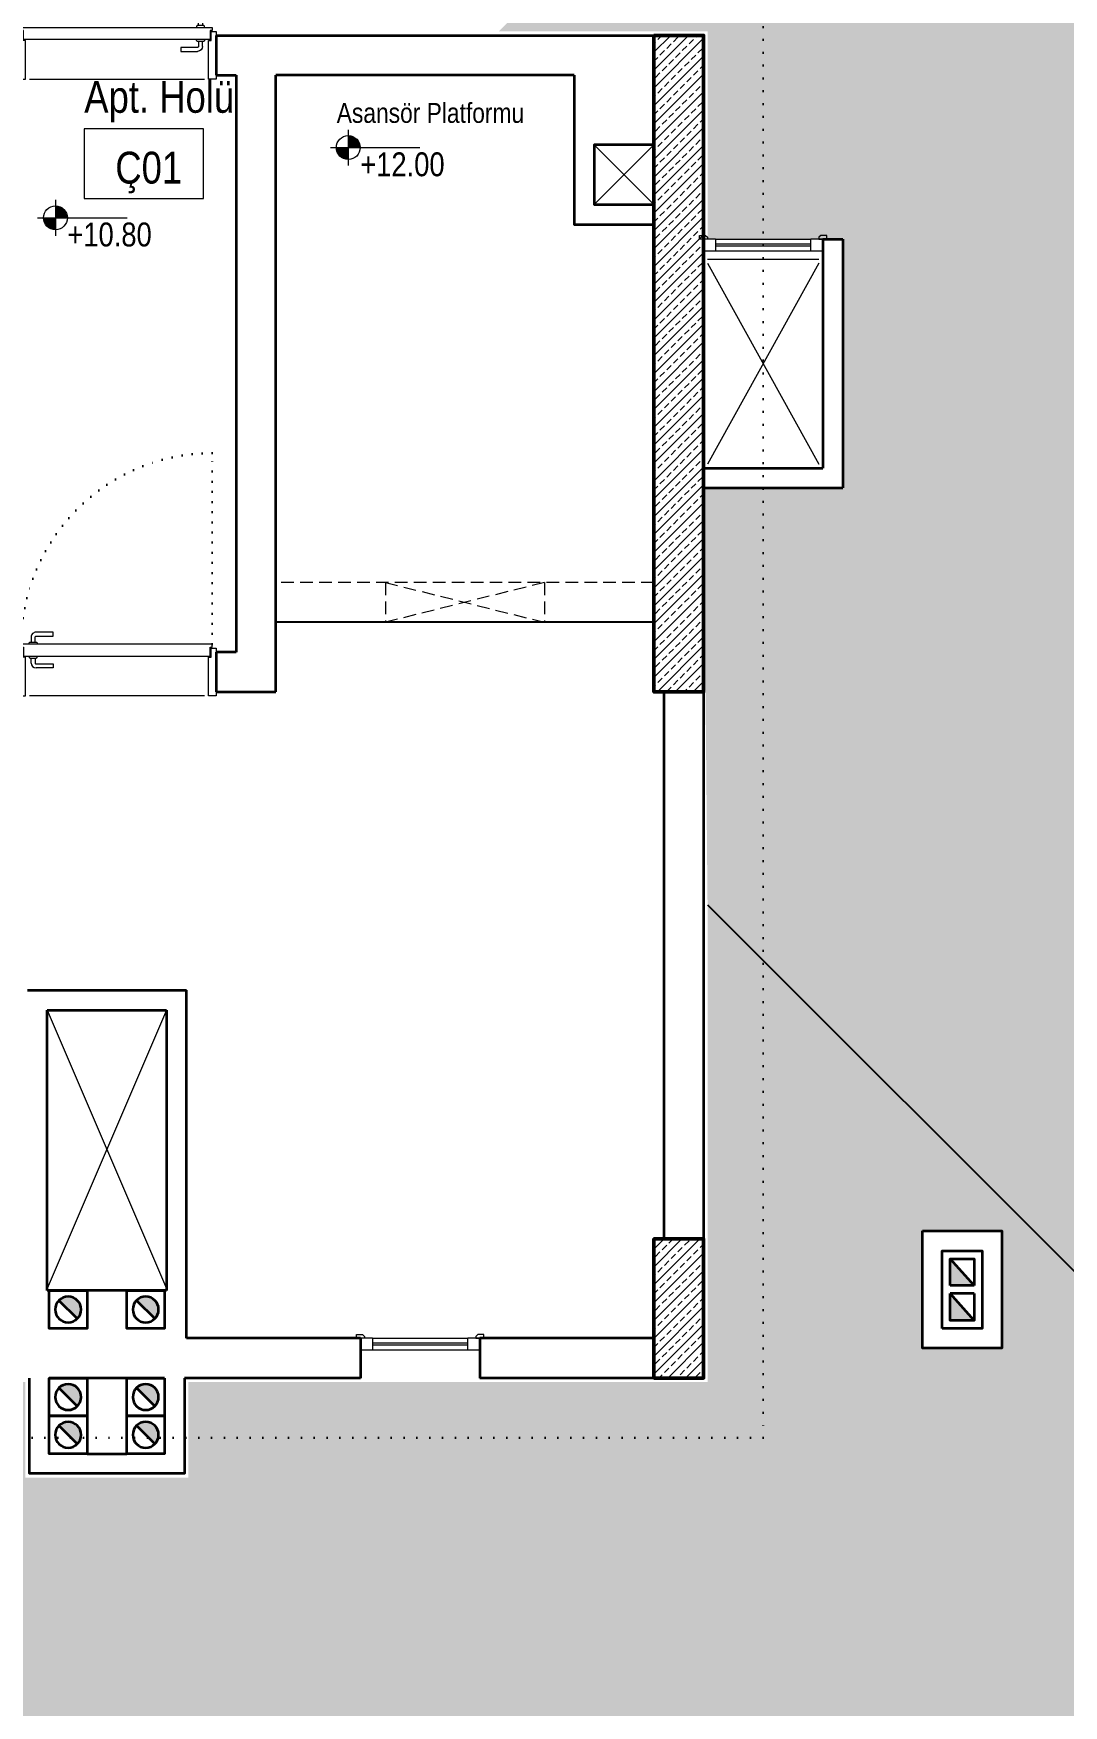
# Model space of a CAD drawing. Header units: millimetres. Extents: x 1852829 to 1882754, y -270850 to -231658.
# Drawn here: x 1869726 to 1870244, y -270009 to -269168 of the extents above; entities that cross this region are included whole.
import ezdxf
from ezdxf.enums import TextEntityAlignment as Align

# ---------------------------------------------------------------- set-up
doc = ezdxf.new("R2010")
doc.units = ezdxf.units.MM
for name, pattern in [('DOT', [0.25, 0, -0.25]), ('izdüşüm arka', [3.175, 0, -3.175]), ('izdüşüm ön', [9.525, 6.35, -3.175])]:
    doc.linetypes.add(name, pattern=pattern)
for name, color, linetype, lineweight in [('a_ba', 6, 'Continuous', 50), ('a_doğrama', 251, 'Continuous', 20), ('a_duvar', 251, 'Continuous', 35), ('a_görünüş', 32, 'Continuous', 25), ('a_görünüş_ince', 8, 'Continuous', 20), ('a_hatch_ba', 252, 'Continuous', 13), ('a_hatch_misc', 251, 'Continuous', 15), ('a_izdüşüm_arka', 251, 'izdüşüm arka', 30), ('a_izdüşüm_ön', 6, 'izdüşüm ön', 9), ('a_not_kot', 251, 'Continuous', 13), ('a_not_mahal', 253, 'Continuous', 5), ('a_not_misc', 144, 'Continuous', 5), ('a_not_text', 7, 'Continuous', 13)]:
    doc.layers.add(name, color=color, linetype=linetype, lineweight=lineweight)
doc.styles.get("Standard").update_dxf_attribs({"font": 'ARIALN.TTF'})

# ---------------------------------------------------------------- blocks, each defined once
blk = doc.blocks.new('M1')
at = {"layer": 'a_doğrama', "linetype": 'Continuous'}
for p, q in [((-24, 6), (-30, 6)), ((-30, 0), (-30, 6)), ((-24, 0), (-30, 0)), ((-24, 0), (-24, 6)), ((30, 6), (24, 6)), ((24, 6), (24, 0)), ((30, 0), (30, 6)), ((30, 0), (24, 0))]:
    blk.add_line(p, q, dxfattribs=at)
at = {"layer": 'a_doğrama'}
for p, q in [((24, 3.5), (-24, 3.5)), ((24, 2.5), (-24, 2.5))]:
    blk.add_line(p, q, dxfattribs=at)
for points in [[(-28, -1), (-28, 0), (-32, 0), (-32, -2), (-29, -2)], [(28, -1), (28, 0), (32, 0), (32, -2), (29, -2)]]:
    blk.add_lwpolyline(points, close=True, dxfattribs=at)
at = {"layer": 'a_görünüş_ince'}
for p, q in [((24, 6), (-24, 6)), ((-24, 0), (24, 0))]:
    blk.add_line(p, q, dxfattribs=at)
blk = doc.blocks.new('baca_şönt')
at = {"layer": 'a_duvar'}
h = blk.add_hatch(color=256, dxfattribs=at)
h.dxf.hatch_style = 1
h.paths.add_polyline_path([(21.5, -5), (21.5, -17), (35, -17)])
h.paths.add_polyline_path([(4, -5), (4, -17), (17.5, -17)])
for p, q in [((4, -5), (17.5, -17)), ((17.5, -5), (17.5, -17)), ((21.5, -5), (21.5, -17)), ((21.5, -5), (35, -17))]:
    blk.add_line(p, q, dxfattribs=at)
blk.add_lwpolyline([(0, -21), (39, -21), (39, -1), (0, -1)], close=True, dxfattribs=at)
for points in [[(17.5, -5), (4, -5), (4, -17), (17.5, -17)], [(21.5, -17), (35, -17), (35, -5), (21.5, -5)]]:
    blk.add_lwpolyline(points, dxfattribs=at)
blk = doc.blocks.new('baca_müstakil')
at = {"layer": 'a_duvar'}
h = blk.add_hatch(color=256, dxfattribs=at)
h.dxf.hatch_style = 1
h.paths.add_polyline_path([(4.9, -4.9, 0.198912), (3, -9.5, 0.668179), (14.1, -14.1)])
blk.add_line((4.9, -4.9), (14.1, -14.1), dxfattribs=at)
blk.add_lwpolyline([(0, -19), (19, -19), (19, 0), (0, 0)], close=True, dxfattribs=at)
blk.add_circle((9.5, -9.5), 6.5, dxfattribs=at)
blk = doc.blocks.new('K1')
at = {"layer": 'a_doğrama', "color": 251}
for points in [[(-17.5, -2.5), (-22, -2.5), (-22, 0), (2, 0), (2, -4), (-17.5, -4), (-17.5, -2.5)], [(-27.5, -93.1), (-25, -93.1)], [(-17.5, -97.5), (-22, -97.5), (-22, -100), (2, -100), (2, -96), (-17.5, -96), (-17.5, -97.5)], [(-14.5, -93.1), (-17, -93.1)]]:
    blk.add_lwpolyline(points, dxfattribs=at)
blk.add_lwpolyline([(-18, -14), (-18, -4), (-18, -3), (-22.5, -3), (-22.5, -2.5), (-22.5, -2), (-24, -2), (-24, -2.5), (-24, -12.5), (-24, -88), (-24, -97.5), (-24, -98), (-22.5, -98), (-22.5, -97.5), (-22.5, -97), (-18, -97), (-18, -96), (-18, -86.5)], close=True, dxfattribs=at)
for points in [[(-25, -91.1), (-27.5, -91.1, -0.414214), (-28, -90.6), (-28, -82.1), (-30, -82.1), (-30, -90.6)], [(-17, -91.1), (-14.5, -91.1, 0.414214), (-14, -90.6), (-14, -82.1), (-12, -82.1), (-12, -90.6)], [(-24, -94.1), (-24.5, -94.1, -0.414214), (-25, -93.6), (-25, -90.6, -0.414214), (-24.5, -90.1), (-24, -90.1)], [(-18, -94.1), (-17.5, -94.1, 0.414214), (-17, -93.6), (-17, -90.6, 0.414214), (-17.5, -90.1), (-18, -90.1)]]:
    blk.add_lwpolyline(points, format="xyb", dxfattribs=at)
for centre, start, end in [((-27.5, -90.6), 180, 270), ((-14.5, -90.6), 270, 0)]:
    blk.add_arc(centre, 2.5, start, end, dxfattribs=at)
at = {"layer": 'a_görünüş_ince', "color": 251}
blk.add_line((2, -6), (2, -94), dxfattribs=at)
at = {"layer": 'a_izdüşüm_arka', "color": 251, "linetype": 'DOT', "ltscale": 20}
blk.add_line((-24, -2), (-120, -2), dxfattribs=at)
blk.add_arc((-24, -2), 96, 180, 270, dxfattribs=at)
blk = doc.blocks.new('sembol_kot')
at = {"layer": 'a_not_kot'}
for points in [[(0, 10), (0, 0), (10, 0, 0.414214)], [(0, 0), (-10, 0, 0.414214), (0, -10)]]:
    blk.add_hatch(color=256, dxfattribs=at).paths.add_polyline_path(points)
for p, q in [((0, 15), (0, -15)), ((-15, 0), (60, 0))]:
    blk.add_line(p, q, dxfattribs=at)
blk.add_circle((0, 0), 10, dxfattribs=at)

msp = doc.modelspace()

# ---------------------------------------------------------------- hatches: boundary and pattern name
at = {"layer": 'a_hatch_misc', "ltscale": 10}
h = msp.add_hatch(dxfattribs=at)
h.set_pattern_fill('AR-RSHKE', color=256, scale=0.15, angle=90)
h.set_pattern_definition([(90, (-86834.217, -24943.233), (-45.72, 97.155), [22.86, -19.05, 26.67, -11.43, 34.29, -15.24]), (90, (-86836.122, -24920.373), (-45.72, 97.155), [19.05, -72.39, 15.24, -22.86]), (90, (-86831.36, -24874.653), (-45.72, 97.155), [11.43, -118.11]), (180, (-86834.217, -24943.233), (-45.72, -32.385), [43.815, -139.065]), (180, (-86834.217, -24920.373), (-45.72, -32.385), [42.8625, -140.0175]), (180, (-86834.217, -24901.323), (-45.72, -32.385), [40.005, -142.875]), (180, (-86831.36, -24874.653), (-45.72, -32.385), [43.815, -139.065]), (180, (-86831.36, -24863.223), (-45.72, -32.385), [43.815, -139.065]), (180, (-86834.217, -24828.933), (-45.72, -32.385), [41.91, -140.97])])
h.paths.add_polyline_path([(1871002.71, -268124.49), (1869959.71, -269167.49), (1870064.71, -269167.49), (1870064.71, -269271.99), (1870132.71, -269271.99), (1870132.71, -269396.99), (1870062.71, -269396.99), (1870064.71, -269606.49), (1871002.71, -270544.49)])
h.paths.add_polyline_path([(1870747.71, -268898.49), (1870747.71, -268839.49), (1870787.71, -268839.49), (1870787.71, -268898.49)], flags=16)
h.paths.add_polyline_path([(1870360.71, -269292.99), (1870360.71, -269331.99), (1870341.71, -269331.99), (1870341.71, -269375.99), (1870302.71, -269375.99), (1870302.71, -269331.99), (1870302.71, -269292.99)], flags=16)
h.paths.add_polyline_path([(1870748.71, -269834.49), (1870787.71, -269834.49), (1870787.71, -269873.49), (1870748.71, -269873.49)], flags=16)
h = msp.add_hatch(dxfattribs=at)
h.set_pattern_fill('AR-RSHKE', color=256, scale=0.15)
h.set_pattern_definition([(0, (-86834.217, -24943.233), (97.155, 45.72), [22.86, -19.05, 26.67, -11.43, 34.29, -15.24]), (0, (-86811.357, -24941.33), (97.155, 45.72), [19.05, -72.39, 15.24, -22.86]), (0, (-86765.637, -24946.09), (97.155, 45.72), [11.43, -118.11]), (90, (-86834.217, -24943.233), (-32.385, 45.72), [43.815, -139.065]), (90, (-86811.357, -24943.233), (-32.385, 45.72), [42.8625, -140.0175]), (90, (-86792.307, -24943.233), (-32.385, 45.72), [40.005, -142.875]), (90, (-86765.637, -24946.09), (-32.385, 45.72), [43.815, -139.065]), (90, (-86754.207, -24946.09), (-32.385, 45.72), [43.815, -139.065]), (90, (-86719.917, -24943.233), (-32.385, 45.72), [41.91, -140.97])])
h.paths.add_polyline_path([(1870064.71, -269606.49), (1870064.71, -269846.49), (1869803.71, -269846.49), (1869803.71, -269894.49), (1869721.71, -269894.49), (1869721.71, -269846.49), (1869385.71, -269846.49), (1869385.71, -269681.49), (1868522.71, -270544.49), (1871002.71, -270544.49)])
h.paths.add_polyline_path([(1870172.71, -269829.49), (1870172.71, -269770.49), (1870212.71, -269770.49), (1870212.71, -269829.49)], flags=16)
h.paths.add_polyline_path([(1869352.71, -269829.49), (1869312.71, -269829.49), (1869312.71, -269770.49), (1869352.71, -269770.49)], flags=16)

# ---------------------------------------------------------------- linework, layer by layer
at = {"layer": 'a_ba', "color": 253}
for points in [[(1870037.71, -269169.49), (1870062.71, -269169.49), (1870062.71, -269499.49), (1870037.71, -269499.49), (1870037.71, -269474.49), (1870037.71, -269474.49), (1870037.71, -269194.49), (1870037.71, -269194.49)], [(1870037.71, -269844.49), (1870062.71, -269844.49), (1870062.71, -269774.49), (1870037.71, -269774.49)]]:
    msp.add_lwpolyline(points, close=True, dxfattribs=at)
at = {"layer": 'a_duvar'}
for p, q in [((1869827.71, -269189.49), (1869827.71, -269479.49)), ((1869847.71, -269499.49), (1869847.71, -269189.49)), ((1869997.71, -269189.49), (1869847.71, -269189.49)), ((1870037.71, -269224.49), (1870037.71, -269444.49)), ((1870062.71, -269271.99), (1870062.71, -269271.99)), ((1870122.71, -269271.99), (1870122.71, -269386.99)), ((1870132.71, -269271.99), (1870132.71, -269396.99)), ((1870062.71, -269376.99), (1870062.71, -269376.99)), ((1870062.71, -269396.99), (1870062.71, -269396.99)), ((1869827.71, -269479.49), (1869817.71, -269479.49)), ((1869817.71, -269499.49), (1869847.71, -269499.49)), ((1869722.71, -269649.49), (1869802.71, -269649.49)), ((1869802.71, -269824.49), (1869802.71, -269649.49)), ((1869732.71, -269659.49), (1869792.71, -269659.49)), ((1869732.71, -269800.49), (1869732.71, -269659.49)), ((1869792.71, -269659.49), (1869792.71, -269800.49))]:
    msp.add_line(p, q, dxfattribs=at)
for points in [[(1869817.71, -269169.49), (1870037.71, -269169.49)], [(1869817.71, -269169.49), (1869817.71, -269189.49)], [(1869817.71, -269189.49), (1869827.71, -269189.49)], [(1869997.71, -269189.49), (1869997.71, -269264.49), (1870037.71, -269264.49)], [(1870037.71, -269224.49), (1870007.71, -269224.49), (1870007.71, -269254.49), (1870037.71, -269254.49)], [(1870122.71, -269271.99), (1870132.71, -269271.99)], [(1870062.71, -269386.99), (1870122.71, -269386.99)], [(1870062.71, -269396.99), (1870132.71, -269396.99)], [(1869817.71, -269479.49), (1869817.71, -269499.49)], [(1870042.71, -269499.49), (1870042.71, -269774.49)], [(1870062.71, -269499.5), (1870062.71, -269774.49)], [(1869792.71, -269800.49), (1869732.71, -269800.49)], [(1869890.21, -269824.49), (1869802.71, -269824.49)], [(1869890.21, -269824.49), (1869890.21, -269844.49)], [(1870037.71, -269824.49), (1869950.21, -269824.49)], [(1869950.21, -269824.49), (1869950.21, -269844.49)], [(1869801.71, -269844.49), (1869801.71, -269892.49), (1869723.71, -269892.49), (1869723.71, -269844.49)], [(1869791.71, -269844.49), (1869733.71, -269844.49)], [(1869890.21, -269844.49), (1869801.71, -269844.49)], [(1870037.71, -269844.49), (1869950.21, -269844.49)], [(1869752.71, -269882.49), (1869772.71, -269882.49)]]:
    msp.add_lwpolyline(points, dxfattribs=at)
msp.add_lwpolyline([(1870172.71, -269770.49), (1870212.71, -269770.49), (1870212.71, -269829.49), (1870172.71, -269829.49)], close=True, dxfattribs=at)
at = {"layer": 'a_görünüş', "color": 251}
for p, q in [((1870037.71, -269464.49), (1869847.71, -269464.49)), ((1870062.71, -269604.49), (1870062.71, -269604.49)), ((1870064.71, -269606.49), (1871002.71, -270544.49))]:
    msp.add_line(p, q, dxfattribs=at)
at = {"layer": 'a_görünüş_ince'}
msp.add_lwpolyline([(1870064.71, -269281.99), (1870120.71, -269281.99)], dxfattribs=at)
at = {"layer": 'a_hatch_ba', "linetype": 'Continuous'}
for p, q in [((1870037.71, -269177.98), (1870046.2, -269169.49)), ((1870037.71, -269186.96), (1870055.18, -269169.49)), ((1870037.71, -269195.94), (1870062.71, -269170.95)), ((1870039.68, -269171.53), (1870041.71, -269169.49)), ((1870047.53, -269172.65), (1870049.78, -269170.4)), ((1870058.76, -269170.4), (1870059.67, -269169.49)), ((1870037.71, -269173.49), (1870038.55, -269172.65)), ((1870040.8, -269179.38), (1870043.04, -269177.14)), ((1870044.17, -269176.02), (1870046.41, -269173.77)), ((1870048.66, -269180.51), (1870050.9, -269178.26)), ((1870052.02, -269177.14), (1870054.27, -269174.89)), ((1870055.39, -269173.77), (1870057.64, -269171.53)), ((1870056.51, -269181.63), (1870058.76, -269179.38)), ((1870059.88, -269178.26), (1870062.13, -269176.02)), ((1870037.71, -269204.92), (1870062.71, -269179.93)), ((1870037.71, -269182.47), (1870039.68, -269180.51)), ((1870041.92, -269187.24), (1870044.17, -269185)), ((1870045.29, -269183.88), (1870047.53, -269181.63)), ((1870049.78, -269188.37), (1870052.02, -269186.12)), ((1870053.15, -269185), (1870055.39, -269182.75)), ((1870057.64, -269189.49), (1870059.88, -269187.24)), ((1870061, -269186.12), (1870062.71, -269184.42)), ((1870037.71, -269213.9), (1870062.71, -269188.91)), ((1870038.55, -269190.61), (1870040.8, -269188.37)), ((1870039.68, -269198.47), (1870041.92, -269196.22)), ((1870043.04, -269195.1), (1870045.29, -269192.86)), ((1870046.41, -269191.73), (1870048.66, -269189.49)), ((1870050.9, -269196.22), (1870053.15, -269193.98)), ((1870054.27, -269192.86), (1870056.51, -269190.61)), ((1870058.76, -269197.35), (1870061, -269195.1)), ((1870062.13, -269193.98), (1870062.71, -269193.4)), ((1870037.71, -269222.88), (1870062.71, -269197.89)), ((1870037.71, -269200.43), (1870038.55, -269199.59)), ((1870040.8, -269206.33), (1870043.04, -269204.08)), ((1870044.17, -269202.96), (1870046.41, -269200.71)), ((1870047.53, -269199.59), (1870049.78, -269197.35)), ((1870052.02, -269204.08), (1870054.27, -269201.84)), ((1870055.39, -269200.71), (1870057.64, -269198.47)), ((1870059.88, -269205.2), (1870062.13, -269202.96)), ((1870037.71, -269231.86), (1870062.71, -269206.87)), ((1870037.71, -269209.41), (1870039.68, -269207.45)), ((1870041.92, -269214.18), (1870044.17, -269211.94)), ((1870045.29, -269210.82), (1870047.53, -269208.57)), ((1870048.66, -269207.45), (1870050.9, -269205.2)), ((1870049.78, -269215.31), (1870052.02, -269213.06)), ((1870053.15, -269211.94), (1870055.39, -269209.69)), ((1870056.51, -269208.57), (1870058.76, -269206.33)), ((1870061, -269213.06), (1870062.71, -269211.36)), ((1870037.71, -269240.84), (1870062.71, -269215.85)), ((1870038.55, -269217.55), (1870040.8, -269215.31)), ((1870043.04, -269222.04), (1870045.29, -269219.8)), ((1870046.41, -269218.67), (1870048.66, -269216.43)), ((1870050.9, -269223.16), (1870053.15, -269220.92)), ((1870054.27, -269219.8), (1870056.51, -269217.55)), ((1870057.64, -269216.43), (1870059.88, -269214.18)), ((1870062.13, -269220.92), (1870062.71, -269220.34)), ((1870037.71, -269249.82), (1870062.71, -269224.83)), ((1870037.71, -269227.37), (1870038.55, -269226.53)), ((1870039.68, -269225.41), (1870041.92, -269223.16)), ((1870044.17, -269229.9), (1870046.41, -269227.65)), ((1870047.53, -269226.53), (1870049.78, -269224.29)), ((1870052.02, -269231.02), (1870054.27, -269228.78)), ((1870055.39, -269227.65), (1870057.64, -269225.41)), ((1870058.76, -269224.29), (1870061, -269222.04)), ((1870037.71, -269258.8), (1870062.71, -269233.81)), ((1870037.71, -269236.35), (1870039.68, -269234.39)), ((1870040.8, -269233.27), (1870043.04, -269231.02)), ((1870045.29, -269237.76), (1870047.53, -269235.51)), ((1870048.66, -269234.39), (1870050.9, -269232.14)), ((1870053.15, -269238.88), (1870055.39, -269236.63)), ((1870056.51, -269235.51), (1870058.76, -269233.27)), ((1870059.88, -269232.14), (1870062.13, -269229.9)), ((1870061, -269240), (1870062.71, -269238.3)), ((1870037.71, -269267.79), (1870062.71, -269242.79)), ((1870038.55, -269244.49), (1870040.8, -269242.25)), ((1870041.92, -269241.12), (1870044.17, -269238.88)), ((1870046.41, -269245.61), (1870048.66, -269243.37)), ((1870049.78, -269242.25), (1870052.02, -269240)), ((1870054.27, -269246.74), (1870056.51, -269244.49)), ((1870057.64, -269243.37), (1870059.88, -269241.12)), ((1870037.71, -269276.77), (1870062.71, -269251.77)), ((1870037.71, -269254.31), (1870038.55, -269253.47)), ((1870039.68, -269252.35), (1870041.92, -269250.1)), ((1870043.04, -269248.98), (1870045.29, -269246.74)), ((1870044.17, -269256.84), (1870046.41, -269254.59)), ((1870047.53, -269253.47), (1870049.78, -269251.23)), ((1870050.9, -269250.1), (1870053.15, -269247.86)), ((1870055.39, -269254.59), (1870057.64, -269252.35)), ((1870058.76, -269251.23), (1870061, -269248.98)), ((1870062.13, -269247.86), (1870062.71, -269247.28)), ((1870037.71, -269285.75), (1870062.71, -269260.75)), ((1870037.71, -269263.3), (1870039.68, -269261.33)), ((1870040.8, -269260.21), (1870043.04, -269257.96)), ((1870045.29, -269264.7), (1870047.53, -269262.45)), ((1870048.66, -269261.33), (1870050.9, -269259.08)), ((1870052.02, -269257.96), (1870054.27, -269255.72)), ((1870056.51, -269262.45), (1870058.76, -269260.21)), ((1870059.88, -269259.08), (1870062.13, -269256.84)), ((1870037.71, -269294.73), (1870062.71, -269269.73)), ((1870038.55, -269271.43), (1870040.8, -269269.19)), ((1870041.92, -269268.06), (1870044.17, -269265.82)), ((1870046.41, -269272.56), (1870048.66, -269270.31)), ((1870049.78, -269269.19), (1870052.02, -269266.94)), ((1870053.15, -269265.82), (1870055.39, -269263.57)), ((1870054.27, -269273.68), (1870056.51, -269271.43)), ((1870057.64, -269270.31), (1870059.88, -269268.06)), ((1870061, -269266.94), (1870062.71, -269265.24)), ((1870037.71, -269303.71), (1870062.71, -269278.71)), ((1870039.68, -269279.29), (1870041.92, -269277.05)), ((1870043.04, -269275.92), (1870045.29, -269273.68)), ((1870047.53, -269280.41), (1870049.78, -269278.17)), ((1870050.9, -269277.05), (1870053.15, -269274.8)), ((1870055.39, -269281.54), (1870057.64, -269279.29)), ((1870058.76, -269278.17), (1870061, -269275.92)), ((1870062.13, -269274.8), (1870062.71, -269274.22)), ((1870037.71, -269281.26), (1870038.55, -269280.41)), ((1870037.71, -269312.69), (1870062.71, -269287.69)), ((1870037.71, -269290.24), (1870039.68, -269288.27)), ((1870040.8, -269287.15), (1870043.04, -269284.9)), ((1870044.17, -269283.78), (1870046.41, -269281.54)), ((1870048.66, -269288.27), (1870050.9, -269286.03)), ((1870052.02, -269284.9), (1870054.27, -269282.66)), ((1870056.51, -269289.39), (1870058.76, -269287.15)), ((1870059.88, -269286.03), (1870062.13, -269283.78)), ((1870037.71, -269321.67), (1870062.71, -269296.67)), ((1870038.55, -269298.37), (1870040.8, -269296.13)), ((1870041.92, -269295.01), (1870044.17, -269292.76)), ((1870045.29, -269291.64), (1870047.53, -269289.39)), ((1870049.78, -269296.13), (1870052.02, -269293.88)), ((1870053.15, -269292.76), (1870055.39, -269290.52)), ((1870057.64, -269297.25), (1870059.88, -269295.01)), ((1870061, -269293.88), (1870062.71, -269292.18)), ((1870039.68, -269306.23), (1870041.92, -269303.99)), ((1870043.04, -269302.86), (1870045.29, -269300.62)), ((1870046.41, -269299.5), (1870048.66, -269297.25)), ((1870047.53, -269307.35), (1870049.78, -269305.11)), ((1870050.9, -269303.99), (1870053.15, -269301.74)), ((1870054.27, -269300.62), (1870056.51, -269298.37)), ((1870058.76, -269305.11), (1870061, -269302.86)), ((1870062.13, -269301.74), (1870062.71, -269301.16)), ((1870037.71, -269330.65), (1870062.71, -269305.65)), ((1870037.71, -269308.2), (1870038.55, -269307.35)), ((1870040.8, -269314.09), (1870043.04, -269311.84)), ((1870044.17, -269310.72), (1870046.41, -269308.48)), ((1870048.66, -269315.21), (1870050.9, -269312.97)), ((1870052.02, -269311.84), (1870054.27, -269309.6)), ((1870055.39, -269308.48), (1870057.64, -269306.23)), ((1870059.88, -269312.97), (1870062.13, -269310.72)), ((1870037.71, -269339.63), (1870062.71, -269314.63)), ((1870037.71, -269317.18), (1870039.68, -269315.21)), ((1870041.92, -269321.95), (1870044.17, -269319.7)), ((1870045.29, -269318.58), (1870047.53, -269316.33)), ((1870049.78, -269323.07), (1870052.02, -269320.82)), ((1870053.15, -269319.7), (1870055.39, -269317.46)), ((1870056.51, -269316.33), (1870058.76, -269314.09)), ((1870057.64, -269324.19), (1870059.88, -269321.95)), ((1870061, -269320.82), (1870062.71, -269319.12)), ((1870037.71, -269348.61), (1870062.71, -269323.61)), ((1870038.55, -269325.31), (1870040.8, -269323.07)), ((1870043.04, -269329.8), (1870045.29, -269327.56)), ((1870046.41, -269326.44), (1870048.66, -269324.19)), ((1870050.9, -269330.93), (1870053.15, -269328.68)), ((1870054.27, -269327.56), (1870056.51, -269325.31)), ((1870058.76, -269332.05), (1870061, -269329.8)), ((1870062.13, -269328.68), (1870062.71, -269328.1)), ((1870037.71, -269357.59), (1870062.71, -269332.59)), ((1870037.71, -269335.14), (1870038.55, -269334.29)), ((1870039.68, -269333.17), (1870041.92, -269330.93)), ((1870040.8, -269341.03), (1870043.04, -269338.78)), ((1870044.17, -269337.66), (1870046.41, -269335.42)), ((1870047.53, -269334.29), (1870049.78, -269332.05)), ((1870052.02, -269338.78), (1870054.27, -269336.54)), ((1870055.39, -269335.42), (1870057.64, -269333.17)), ((1870059.88, -269339.91), (1870062.13, -269337.66)), ((1870037.71, -269366.57), (1870062.71, -269341.57)), ((1870037.71, -269344.12), (1870039.68, -269342.15)), ((1870041.92, -269348.89), (1870044.17, -269346.64)), ((1870045.29, -269345.52), (1870047.53, -269343.27)), ((1870048.66, -269342.15), (1870050.9, -269339.91)), ((1870053.15, -269346.64), (1870055.39, -269344.4)), ((1870056.51, -269343.27), (1870058.76, -269341.03)), ((1870061, -269347.76), (1870062.71, -269346.06)), ((1870037.71, -269375.55), (1870062.71, -269350.55)), ((1870038.55, -269352.25), (1870040.8, -269350.01)), ((1870043.04, -269356.74), (1870045.29, -269354.5)), ((1870046.41, -269353.38), (1870048.66, -269351.13)), ((1870049.78, -269350.01), (1870052.02, -269347.76)), ((1870050.9, -269357.87), (1870053.15, -269355.62)), ((1870054.27, -269354.5), (1870056.51, -269352.25)), ((1870057.64, -269351.13), (1870059.88, -269348.89)), ((1870062.13, -269355.62), (1870062.71, -269355.04)), ((1870037.71, -269384.53), (1870062.71, -269359.53)), ((1870037.71, -269362.08), (1870038.55, -269361.24)), ((1870039.68, -269360.11), (1870041.92, -269357.87)), ((1870044.17, -269364.6), (1870046.41, -269362.36)), ((1870047.53, -269361.24), (1870049.78, -269358.99)), ((1870052.02, -269365.73), (1870054.27, -269363.48)), ((1870055.39, -269362.36), (1870057.64, -269360.11)), ((1870058.76, -269358.99), (1870061, -269356.74)), ((1870037.71, -269393.51), (1870062.71, -269368.51)), ((1870037.71, -269371.06), (1870039.68, -269369.09)), ((1870040.8, -269367.97), (1870043.04, -269365.73)), ((1870045.29, -269372.46), (1870047.53, -269370.22)), ((1870048.66, -269369.09), (1870050.9, -269366.85)), ((1870053.15, -269373.58), (1870055.39, -269371.34)), ((1870056.51, -269370.22), (1870058.76, -269367.97)), ((1870059.88, -269366.85), (1870062.13, -269364.6)), ((1870037.71, -269402.49), (1870062.71, -269377.49)), ((1870038.55, -269379.2), (1870040.8, -269376.95)), ((1870041.92, -269375.83), (1870044.17, -269373.58)), ((1870046.41, -269380.32), (1870048.66, -269378.07)), ((1870049.78, -269376.95), (1870052.02, -269374.71)), ((1870054.27, -269381.44), (1870056.51, -269379.2)), ((1870057.64, -269378.07), (1870059.88, -269375.83)), ((1870061, -269374.71), (1870062.71, -269373)), ((1870037.71, -269411.47), (1870062.71, -269386.47)), ((1870037.71, -269389.02), (1870038.55, -269388.18)), ((1870039.68, -269387.05), (1870041.92, -269384.81)), ((1870043.04, -269383.69), (1870045.29, -269381.44)), ((1870044.17, -269391.54), (1870046.41, -269389.3)), ((1870047.53, -269388.18), (1870049.78, -269385.93)), ((1870050.9, -269384.81), (1870053.15, -269382.56)), ((1870055.39, -269389.3), (1870057.64, -269387.05)), ((1870058.76, -269385.93), (1870061, -269383.69)), ((1870062.13, -269382.56), (1870062.71, -269381.98)), ((1870037.71, -269420.45), (1870062.71, -269395.45)), ((1870037.71, -269398), (1870039.68, -269396.03)), ((1870040.8, -269394.91), (1870043.04, -269392.67)), ((1870045.29, -269399.4), (1870047.53, -269397.16)), ((1870048.66, -269396.03), (1870050.9, -269393.79)), ((1870052.02, -269392.67), (1870054.27, -269390.42)), ((1870056.51, -269397.16), (1870058.76, -269394.91)), ((1870059.88, -269393.79), (1870062.13, -269391.54)), ((1870037.71, -269429.43), (1870062.71, -269404.43)), ((1870038.55, -269406.14), (1870040.8, -269403.89)), ((1870041.92, -269402.77), (1870044.17, -269400.52)), ((1870046.41, -269407.26), (1870048.66, -269405.01)), ((1870049.78, -269403.89), (1870052.02, -269401.65)), ((1870053.15, -269400.52), (1870055.39, -269398.28)), ((1870054.27, -269408.38), (1870056.51, -269406.14)), ((1870057.64, -269405.01), (1870059.88, -269402.77)), ((1870061, -269401.65), (1870062.71, -269399.94)), ((1870037.71, -269438.41), (1870062.71, -269413.41)), ((1870039.68, -269413.99), (1870041.92, -269411.75)), ((1870043.04, -269410.63), (1870045.29, -269408.38)), ((1870047.53, -269415.12), (1870049.78, -269412.87)), ((1870050.9, -269411.75), (1870053.15, -269409.5)), ((1870055.39, -269416.24), (1870057.64, -269413.99)), ((1870058.76, -269412.87), (1870061, -269410.63)), ((1870062.13, -269409.5), (1870062.71, -269408.92)), ((1870037.71, -269415.96), (1870038.55, -269415.12)), ((1870037.71, -269447.39), (1870062.71, -269422.39)), ((1870037.71, -269424.94), (1870039.68, -269422.97)), ((1870040.8, -269421.85), (1870043.04, -269419.61)), ((1870044.17, -269418.48), (1870046.41, -269416.24)), ((1870048.66, -269422.97), (1870050.9, -269420.73)), ((1870052.02, -269419.61), (1870054.27, -269417.36)), ((1870056.51, -269424.1), (1870058.76, -269421.85)), ((1870059.88, -269420.73), (1870062.13, -269418.48)), ((1870037.71, -269456.37), (1870062.71, -269431.37)), ((1870038.55, -269433.08), (1870040.8, -269430.83)), ((1870041.92, -269429.71), (1870044.17, -269427.46)), ((1870045.29, -269426.34), (1870047.53, -269424.1)), ((1870049.78, -269430.83), (1870052.02, -269428.59)), ((1870053.15, -269427.46), (1870055.39, -269425.22)), ((1870057.64, -269431.95), (1870059.88, -269429.71)), ((1870061, -269428.59), (1870062.71, -269426.88)), ((1870039.68, -269440.93), (1870041.92, -269438.69)), ((1870043.04, -269437.57), (1870045.29, -269435.32)), ((1870046.41, -269434.2), (1870048.66, -269431.95)), ((1870047.53, -269442.06), (1870049.78, -269439.81)), ((1870050.9, -269438.69), (1870053.15, -269436.44)), ((1870054.27, -269435.32), (1870056.51, -269433.08)), ((1870058.76, -269439.81), (1870061, -269437.57)), ((1870062.13, -269436.44), (1870062.71, -269435.86)), ((1870037.71, -269465.35), (1870062.71, -269440.35)), ((1870037.71, -269442.9), (1870038.55, -269442.06)), ((1870040.8, -269448.79), (1870043.04, -269446.55)), ((1870044.17, -269445.43), (1870046.41, -269443.18)), ((1870048.66, -269449.92), (1870050.9, -269447.67)), ((1870052.02, -269446.55), (1870054.27, -269444.3)), ((1870055.39, -269443.18), (1870057.64, -269440.93)), ((1870059.88, -269447.67), (1870062.13, -269445.43)), ((1870037.71, -269474.33), (1870062.71, -269449.33)), ((1870037.71, -269451.88), (1870039.68, -269449.92)), ((1870041.92, -269456.65), (1870044.17, -269454.41)), ((1870045.29, -269453.28), (1870047.53, -269451.04)), ((1870049.78, -269457.77), (1870052.02, -269455.53)), ((1870053.15, -269454.41), (1870055.39, -269452.16)), ((1870056.51, -269451.04), (1870058.76, -269448.79)), ((1870057.64, -269458.9), (1870059.88, -269456.65)), ((1870061, -269455.53), (1870062.71, -269453.82)), ((1870037.71, -269483.31), (1870062.71, -269458.31)), ((1870038.55, -269460.02), (1870040.8, -269457.77)), ((1870043.04, -269464.51), (1870045.29, -269462.26)), ((1870046.41, -269461.14), (1870048.66, -269458.9)), ((1870050.9, -269465.63), (1870053.15, -269463.39)), ((1870054.27, -269462.26), (1870056.51, -269460.02)), ((1870058.76, -269466.75), (1870061, -269464.51)), ((1870062.13, -269463.39), (1870062.71, -269462.8)), ((1870037.71, -269492.29), (1870062.71, -269467.29)), ((1870037.71, -269469.84), (1870038.55, -269469)), ((1870039.68, -269467.88), (1870041.92, -269465.63)), ((1870040.8, -269475.73), (1870043.04, -269473.49)), ((1870044.17, -269472.37), (1870046.41, -269470.12)), ((1870047.53, -269469), (1870049.78, -269466.75)), ((1870052.02, -269473.49), (1870054.27, -269471.24)), ((1870055.39, -269470.12), (1870057.64, -269467.88)), ((1870059.88, -269474.61), (1870062.13, -269472.37)), ((1870037.71, -269478.82), (1870039.68, -269476.86)), ((1870039.49, -269499.49), (1870062.71, -269476.27)), ((1870041.92, -269483.59), (1870044.17, -269481.35)), ((1870045.29, -269480.22), (1870047.53, -269477.98)), ((1870048.66, -269476.86), (1870050.9, -269474.61)), ((1870053.15, -269481.35), (1870055.39, -269479.1)), ((1870056.51, -269477.98), (1870058.76, -269475.73)), ((1870061, -269482.47), (1870062.71, -269480.76)), ((1870038.55, -269486.96), (1870040.8, -269484.71)), ((1870043.04, -269491.45), (1870045.29, -269489.2)), ((1870046.41, -269488.08), (1870048.66, -269485.84)), ((1870048.47, -269499.49), (1870062.71, -269485.25)), ((1870049.78, -269484.71), (1870052.02, -269482.47)), ((1870050.9, -269492.57), (1870053.15, -269490.33)), ((1870054.27, -269489.2), (1870056.51, -269486.96)), ((1870057.64, -269485.84), (1870059.88, -269483.59)), ((1870062.13, -269490.33), (1870062.71, -269489.74)), ((1870037.71, -269496.78), (1870038.55, -269495.94)), ((1870039.68, -269494.82), (1870041.92, -269492.57)), ((1870044.17, -269499.31), (1870046.41, -269497.06)), ((1870047.53, -269495.94), (1870049.78, -269493.69)), ((1870052.96, -269499.49), (1870054.27, -269498.18)), ((1870055.39, -269497.06), (1870057.64, -269494.82)), ((1870057.45, -269499.49), (1870062.71, -269494.23)), ((1870058.76, -269493.69), (1870061, -269491.45)), ((1870061.94, -269499.49), (1870062.13, -269499.31)), ((1870037.71, -269779.66), (1870042.88, -269774.49)), ((1870037.71, -269788.64), (1870051.86, -269774.49)), ((1870037.71, -269797.62), (1870060.84, -269774.49)), ((1870037.71, -269775.17), (1870038.39, -269774.49)), ((1870045.29, -269776.57), (1870047.37, -269774.49)), ((1870053.15, -269777.69), (1870055.39, -269775.45)), ((1870037.71, -269806.6), (1870062.71, -269781.6)), ((1870038.55, -269783.31), (1870040.8, -269781.06)), ((1870041.92, -269779.94), (1870044.17, -269777.69)), ((1870046.41, -269784.43), (1870048.66, -269782.18)), ((1870049.78, -269781.06), (1870052.02, -269778.82)), ((1870054.27, -269785.55), (1870056.51, -269783.31)), ((1870057.64, -269782.18), (1870059.88, -269779.94)), ((1870061, -269778.82), (1870062.71, -269777.11)), ((1870037.71, -269815.58), (1870062.71, -269790.58)), ((1870037.71, -269793.13), (1870038.55, -269792.29)), ((1870039.68, -269791.16), (1870041.92, -269788.92)), ((1870043.04, -269787.8), (1870045.29, -269785.55)), ((1870047.53, -269792.29), (1870049.78, -269790.04)), ((1870050.9, -269788.92), (1870053.15, -269786.67)), ((1870055.39, -269793.41), (1870057.64, -269791.16)), ((1870058.76, -269790.04), (1870061, -269787.8)), ((1870062.13, -269786.67), (1870062.71, -269786.09)), ((1870037.71, -269824.56), (1870062.71, -269799.56)), ((1870037.71, -269802.11), (1870039.68, -269800.15)), ((1870040.8, -269799.02), (1870043.04, -269796.78)), ((1870044.17, -269795.66), (1870046.41, -269793.41)), ((1870045.29, -269803.51), (1870047.53, -269801.27)), ((1870048.66, -269800.15), (1870050.9, -269797.9)), ((1870052.02, -269796.78), (1870054.27, -269794.53)), ((1870056.51, -269801.27), (1870058.76, -269799.02)), ((1870059.88, -269797.9), (1870062.13, -269795.66)), ((1870037.71, -269833.54), (1870062.71, -269808.54)), ((1870038.55, -269810.25), (1870040.8, -269808)), ((1870041.92, -269806.88), (1870044.17, -269804.64)), ((1870046.41, -269811.37), (1870048.66, -269809.13)), ((1870049.78, -269808), (1870052.02, -269805.76)), ((1870053.15, -269804.64), (1870055.39, -269802.39)), ((1870057.64, -269809.13), (1870059.88, -269806.88)), ((1870061, -269805.76), (1870062.71, -269804.05)), ((1870037.71, -269842.52), (1870062.71, -269817.52)), ((1870039.68, -269818.11), (1870041.92, -269815.86)), ((1870043.04, -269814.74), (1870045.29, -269812.49)), ((1870047.53, -269819.23), (1870049.78, -269816.98)), ((1870050.9, -269815.86), (1870053.15, -269813.62)), ((1870054.27, -269812.49), (1870056.51, -269810.25)), ((1870055.39, -269820.35), (1870057.64, -269818.11)), ((1870058.76, -269816.98), (1870061, -269814.74)), ((1870062.13, -269813.62), (1870062.71, -269813.03)), ((1870037.71, -269820.07), (1870038.55, -269819.23)), ((1870040.8, -269825.96), (1870043.04, -269823.72)), ((1870044.17, -269822.6), (1870046.41, -269820.35)), ((1870044.72, -269844.49), (1870062.71, -269826.5)), ((1870048.66, -269827.09), (1870050.9, -269824.84)), ((1870052.02, -269823.72), (1870054.27, -269821.47)), ((1870056.51, -269828.21), (1870058.76, -269825.96)), ((1870059.88, -269824.84), (1870062.13, -269822.6)), ((1870037.71, -269829.05), (1870039.68, -269827.09)), ((1870038.55, -269837.19), (1870040.8, -269834.94)), ((1870041.92, -269833.82), (1870044.17, -269831.58)), ((1870045.29, -269830.45), (1870047.53, -269828.21)), ((1870049.78, -269834.94), (1870052.02, -269832.7)), ((1870053.15, -269831.58), (1870055.39, -269829.33)), ((1870057.64, -269836.07), (1870059.88, -269833.82)), ((1870061, -269832.7), (1870062.71, -269830.99)), ((1870040.23, -269844.49), (1870041.92, -269842.8)), ((1870043.04, -269841.68), (1870045.29, -269839.43)), ((1870046.41, -269838.31), (1870048.66, -269836.07)), ((1870050.9, -269842.8), (1870053.15, -269840.56)), ((1870053.7, -269844.49), (1870062.71, -269835.48)), ((1870054.27, -269839.43), (1870056.51, -269837.19)), ((1870058.76, -269843.92), (1870061, -269841.68)), ((1870062.13, -269840.56), (1870062.71, -269839.97)), ((1870049.21, -269844.49), (1870049.78, -269843.92)), ((1870062.68, -269844.49), (1870062.71, -269844.46))]:
    msp.add_line(p, q, dxfattribs=at)
at = {"layer": 'a_izdüşüm_arka', "ltscale": 2}
msp.add_lwpolyline([(1869357.71, -269139.49), (1870092.71, -269139.49), (1870092.71, -269874.49), (1869357.71, -269874.49)], close=True, dxfattribs=at)
at = {"layer": 'a_izdüşüm_ön', "color": 251}
msp.add_line((1870037.71, -269444.49), (1869847.71, -269444.49), dxfattribs=at)
for points in [[(1869902.71, -269444.49), (1869902.71, -269464.49)], [(1869982.71, -269444.49), (1869902.71, -269464.49)], [(1869902.71, -269444.49), (1869982.71, -269464.49)], [(1869982.71, -269444.49), (1869982.71, -269464.49)]]:
    msp.add_lwpolyline(points, dxfattribs=at)
at = {"layer": 'a_not_mahal'}
msp.add_lwpolyline([(1869811.31, -269216.46), (1869751.31, -269216.46), (1869751.31, -269251.46), (1869811.31, -269251.46)], close=True, dxfattribs=at)
at = {"layer": 'a_not_misc'}
for points in [[(1870007.71, -269254.49), (1870037.71, -269224.49)], [(1870007.71, -269224.49), (1870037.71, -269254.49)], [(1870120.71, -269283.99), (1870064.71, -269384.99)], [(1870064.71, -269283.99), (1870120.71, -269384.99)], [(1869732.69, -269659.49), (1869792.71, -269799.49)], [(1869792.71, -269659.49), (1869732.71, -269799.49)]]:
    msp.add_lwpolyline(points, dxfattribs=at)

# ---------------------------------------------------------------- block references
at = {"layer": 'a_doğrama', "xscale": -1, "rotation": 180}
for p in [(1870092.71, -269271.99), (1869920.21, -269824.49)]:
    msp.add_blockref('M1', p, dxfattribs=at)
at = {"layer": 'a_duvar', "xscale": 0.6, "yscale": 0.6, "zscale": 0.6}
for p in [(1869884.08, -269225.88), (1869736.82, -269261.17)]:
    msp.add_blockref('sembol_kot', p, dxfattribs=at)
at = {"layer": 'a_duvar', "xscale": -1}
for name, p, rotation in [('baca_şönt', (1870203.71, -269819.49), 270.0000000000001), ('baca_müstakil', (1869733.71, -269800.49), 90), ('baca_müstakil', (1869772.71, -269800.49), 90), ('baca_müstakil', (1869733.71, -269844.49), 90), ('baca_müstakil', (1869772.71, -269844.49), 90), ('baca_müstakil', (1869733.71, -269863.49), 90), ('baca_müstakil', (1869772.71, -269863.49), 90)]:
    msp.add_blockref(name, p, dxfattribs=dict(at, rotation=rotation))
at = {"layer": 'a_izdüşüm_arka', "ltscale": 5, "xscale": -1, "rotation": 90.00079631210929}
msp.add_blockref('K1', (1869717.71, -269189.49), dxfattribs=at)
at = {"layer": 'a_izdüşüm_arka', "ltscale": 5, "rotation": 269.9992036878907}
msp.add_blockref('K1', (1869817.71, -269499.49), dxfattribs=at)

# ---------------------------------------------------------------- texts
at = {"layer": 'a_not_kot'}
for s, p in [('+12.00', (1869890.08, -269240.28)), ('+10.80', (1869742.82, -269275.57))]:
    msp.add_text(s, height=12, dxfattribs=at).set_placement(p)
at = {"layer": 'a_not_mahal'}
msp.add_text('Apt. Holü', height=16, dxfattribs=at).set_placement((1869751.31, -269208.37))
msp.add_text('Ç01', height=16, rotation=360, dxfattribs=at).set_placement((1869783.74, -269243.96), align=Align.CENTER)
at = {"layer": 'a_not_text'}
msp.add_text('Asansör Platformu', height=10, dxfattribs=at).set_placement((1869878.27, -269213.45))

doc.saveas('drawing.dxf')
